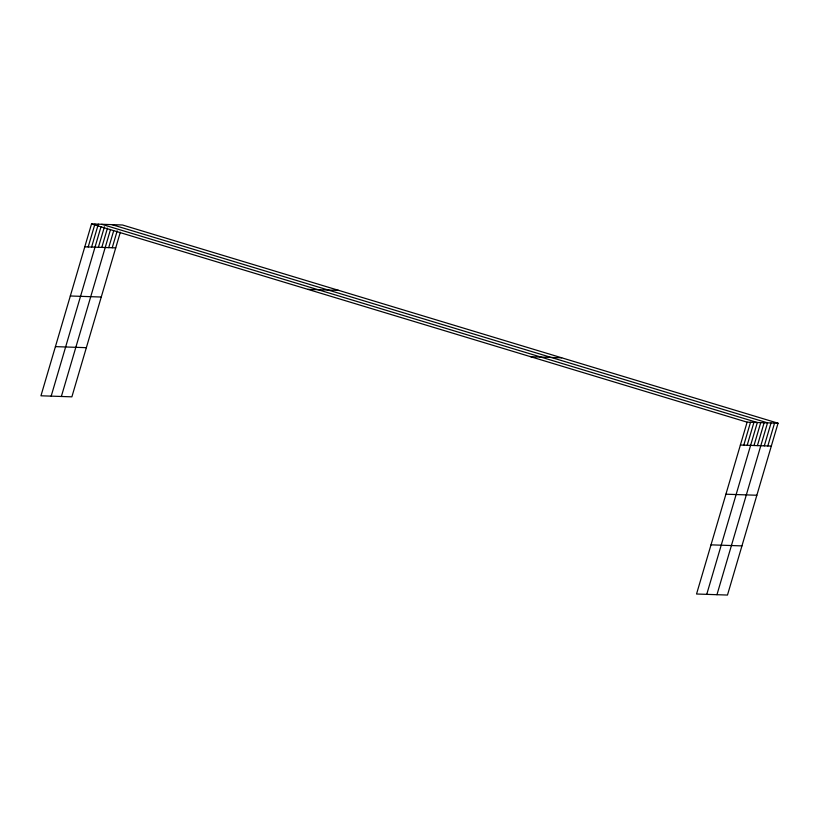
<?xml version="1.0" encoding="UTF-8"?>
<svg xmlns="http://www.w3.org/2000/svg" width="819" height="819" viewBox="0 0 819 819"><rect width="100%" height="100%" fill="white"/><g stroke="black" fill="none" stroke-linecap="round" stroke-linejoin="round"><path stroke-width="1.23" d="M778.05 423.208L747.112 422.164L696.539 594.01L727.477 595.055L778.05 423.208L122.461 224.99L91.523 223.945L40.95 395.792L71.888 396.836L120.332 232.217M88.196 246.939L94.932 224.058M91.595 247.051L98.331 224.171M51.157 396.14L101.024 226.699M98.403 247.287L104.433 226.812M101.802 247.399L107.473 228.132M61.364 396.478L110.524 229.453M108.712 247.635L113.677 230.774M112.223 247.758L117.178 230.897M743.785 445.157L750.521 422.276M747.184 445.27L753.92 422.389M706.746 594.348L757.329 422.512L101.73 224.293M753.992 445.505L760.728 422.624M757.401 445.618L764.127 422.737M716.953 594.696L767.536 422.85L111.947 224.641M764.301 445.853L771.037 422.973M767.812 445.976L774.549 423.095M84.797 246.826L115.725 247.87M307.872 289.353L338.8 290.407M70.321 295.987L101.259 297.031M530.773 356.746L561.701 357.801M55.416 346.632L86.353 347.676M740.386 445.045L771.314 446.089M725.91 494.205L756.848 495.249M711.005 544.85L741.942 545.894M91.523 223.945L747.112 422.164"/></g></svg>
